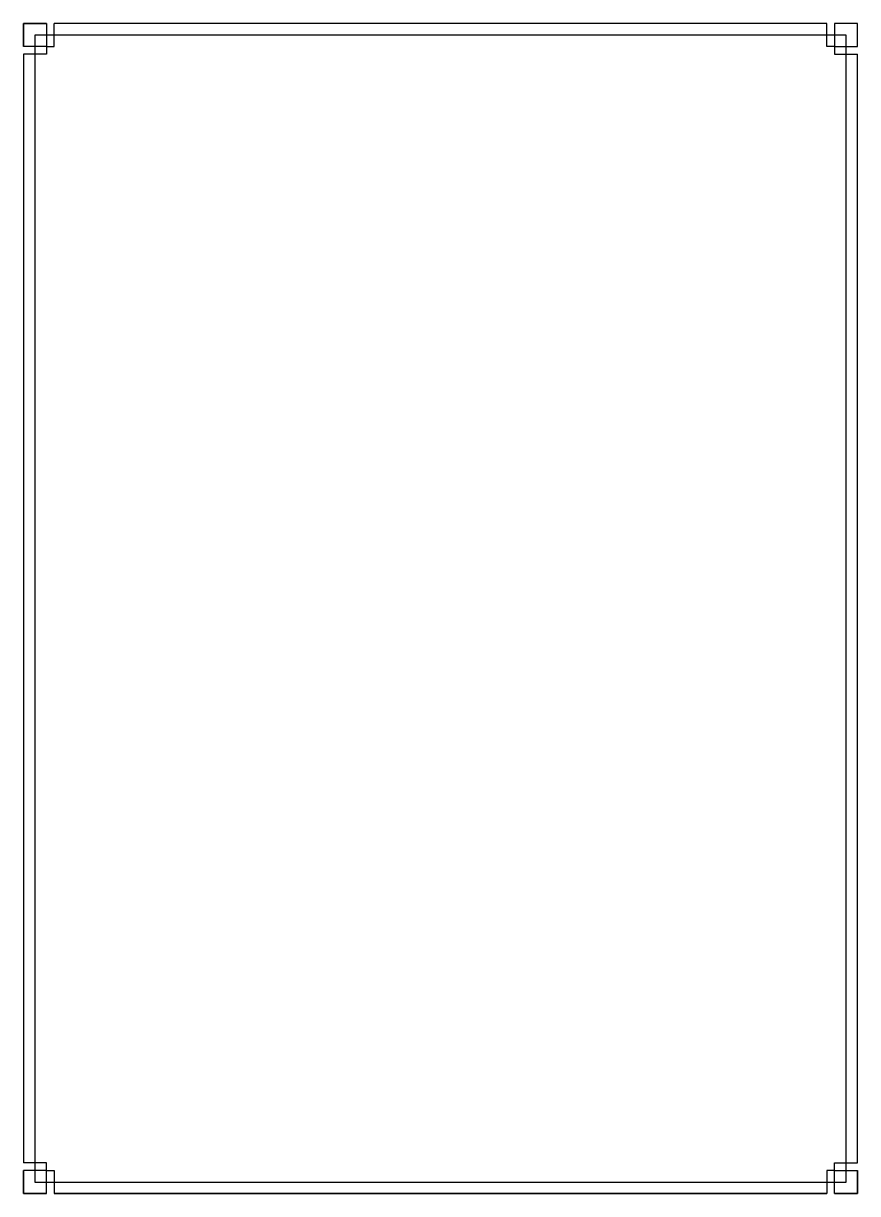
# Model space of a CAD drawing. Header units: millimetres. Extents: x 0 to 2087, y 0 to 2927.
import ezdxf

# ---------------------------------------------------------------- set-up
doc = ezdxf.new("R2010")
doc.units = ezdxf.units.MM
doc.layers.add('CONDUCTOR', color=7, linetype='Continuous')
doc.layers.add('DIM1', color=11, linetype='Continuous')

# ---------------------------------------------------------------- blocks, each defined once
blk = doc.blocks.new('KT')
at = {"layer": 'DIM1', "color": 2, "ltscale": 15}
for points in [[(-1597.17096, 2371.05792), (-1663.03368, 2371.05792), (-1663.03368, 2305.1952)], [(-1597.17096, 2305.1952), (-1575.21672, 2305.1952), (-1575.21672, 2371.05792)], [(1575.21672, 2371.05792), (-1575.21672, 2371.05792)], [(1597.17096, 2305.1952), (1575.21672, 2305.1952), (1575.21672, 2371.05792)], [(1597.17096, 2371.05792), (1663.03368, 2371.05792), (1663.03368, 2305.1952)], [(1663.03368, 2305.1952), (1663.03368, 2371.05792), (1597.17096, 2371.05792)], [(-1597.17096, 2305.1952), (-1597.17096, 2283.24096), (-1663.03368, 2283.24096)], [(1597.17096, 2305.1952), (1597.17096, 2283.24096), (1663.03368, 2283.24096)], [(-1663.03368, 2283.24096), (-1663.03368, 87.81696)], [(1663.03368, 2283.24096), (1663.03368, 87.81696)], [(1663.03368, 87.81696), (1663.03368, 2283.24096)], [(-1597.17096, 65.86272), (-1597.17096, 87.81696), (-1663.03368, 87.81696)], [(1597.17096, 65.86272), (1597.17096, 87.81696), (1663.03368, 87.81696)], [(-1597.17096, 0), (-1663.03368, 0), (-1663.03368, 65.86272)], [(-1663.03368, 65.86272), (-1663.03368, 0), (-1597.17096, 0)], [(-1597.17096, 65.86272), (-1575.21672, 65.86272), (-1575.21672, 0)], [(1597.17096, 65.86272), (1575.21672, 65.86272), (1575.21672, 0)], [(1663.03368, 65.86272), (1663.03368, 0), (1597.17096, 0)], [(1597.17096, 0), (1663.03368, 0), (1663.03368, 65.86272)], [(1597.17096, 0), (1663.03368, 0), (1663.03368, 65.86272)], [(-1575.21672, 0), (1575.21672, 0)]]:
    blk.add_lwpolyline(points, dxfattribs=at)
for points in [[(-1663.03368, 2305.1952), (-1597.17096, 2305.1952), (-1597.17096, 2371.05792), (-1663.03368, 2371.05792)], [(1663.03368, 2305.1952), (1597.17096, 2305.1952), (1597.17096, 2371.05792), (1663.03368, 2371.05792)], [(-1663.03368, 65.86272), (-1597.17096, 65.86272), (-1597.17096, 0), (-1663.03368, 0)], [(1663.03368, 65.86272), (1597.17096, 65.86272), (1597.17096, 0), (1663.03368, 0)]]:
    blk.add_lwpolyline(points, close=True, dxfattribs=at)
at = {"layer": 'DIM1', "color": 200, "ltscale": 15}
blk.add_lwpolyline([(-1630.10232, 32.93136), (1630.10232, 32.93136), (1630.10232, 2338.12656), (-1630.10232, 2338.12656)], close=True, dxfattribs=at)
blk = doc.blocks.new('KBV')
at = {"layer": 'CONDUCTOR', "color": 8, "xscale": 0.8799999999991996, "yscale": 0.8799999999991996, "zscale": 0.8799999999991996, "rotation": 270}
blk.add_blockref('KT', (-1043.3, -1463.5), dxfattribs=at)

msp = doc.modelspace()

# ---------------------------------------------------------------- block references
msp.add_blockref('KBV', (1043.3, 2926.9))

doc.saveas('drawing.dxf')
